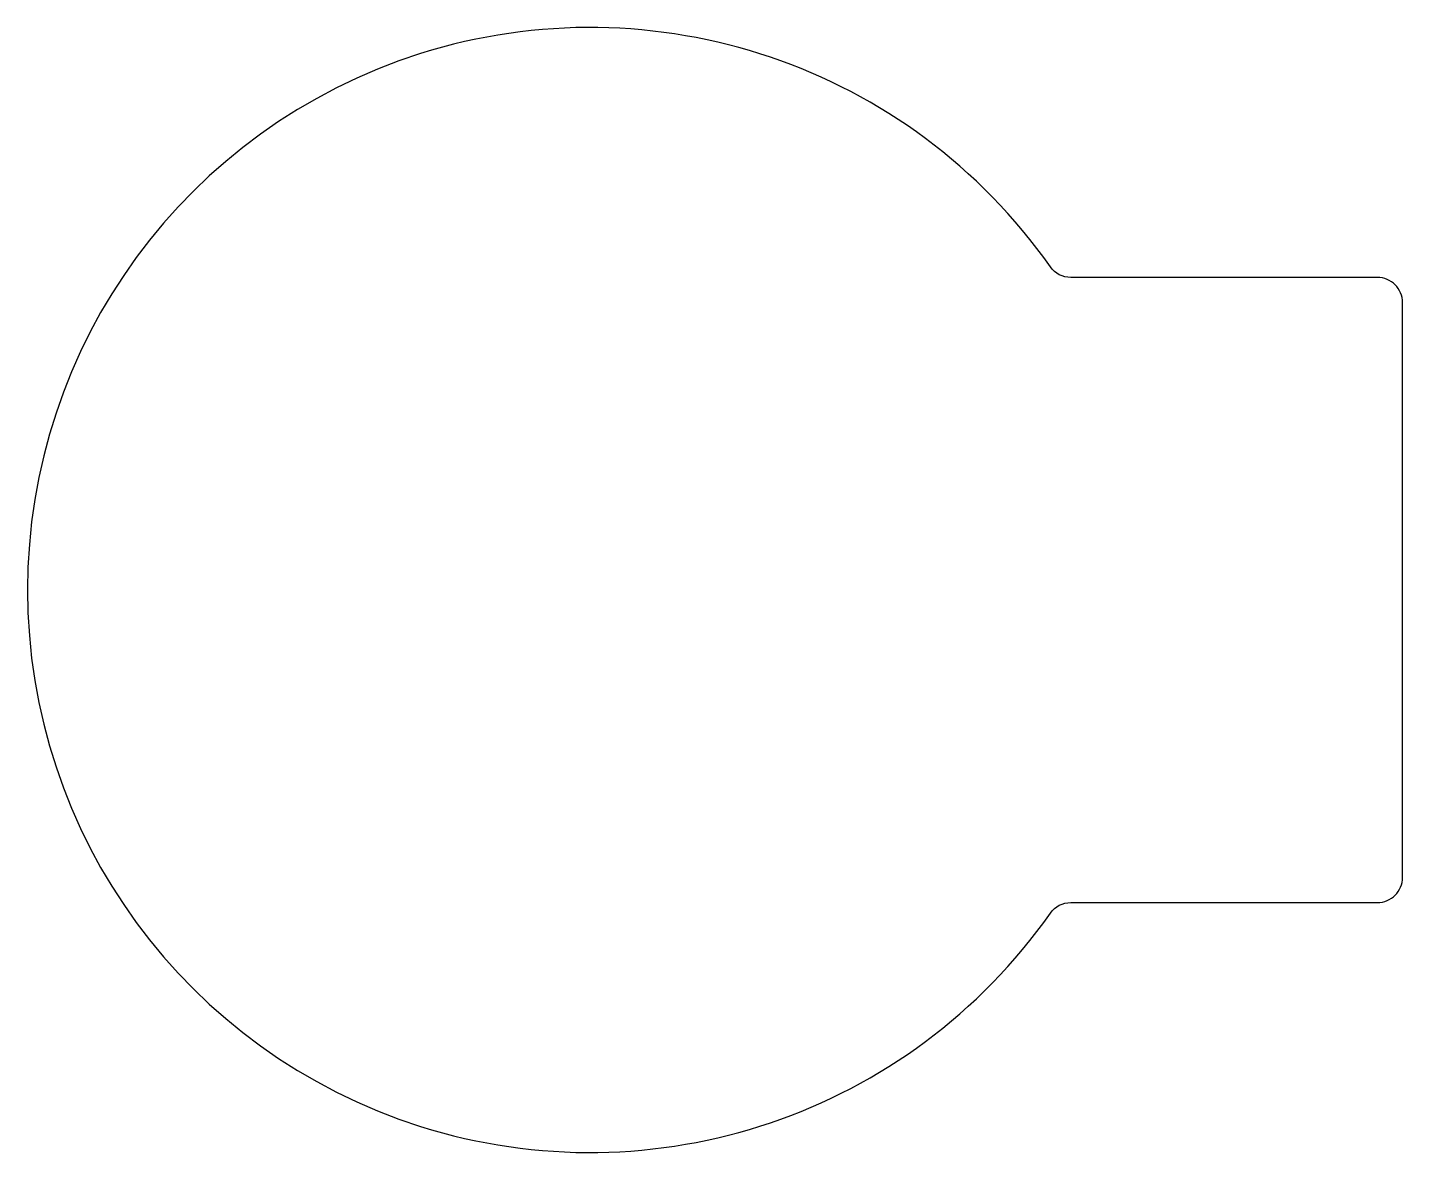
# Model space of a CAD drawing. Header units: millimetres. Extents: x -45 to 65, y -45 to 45.
import ezdxf

# ---------------------------------------------------------------- set-up
doc = ezdxf.new("R2010")
doc.units = ezdxf.units.MM
doc.layers.get('0').update_dxf_attribs({"linetype": 'CONTINUOUS'})

msp = doc.modelspace()

# ---------------------------------------------------------------- linework, layer by layer
msp.add_lwpolyline([(65, 23, 0.414214), (63, 25), (38.47, 25, -0.24441), (36.83, 25.85, 3.165584), (36.83, -25.85, -0.24441), (38.47, -25), (63, -25, 0.414214), (65, -23)], format="xyb", close=True)

doc.saveas('drawing.dxf')
